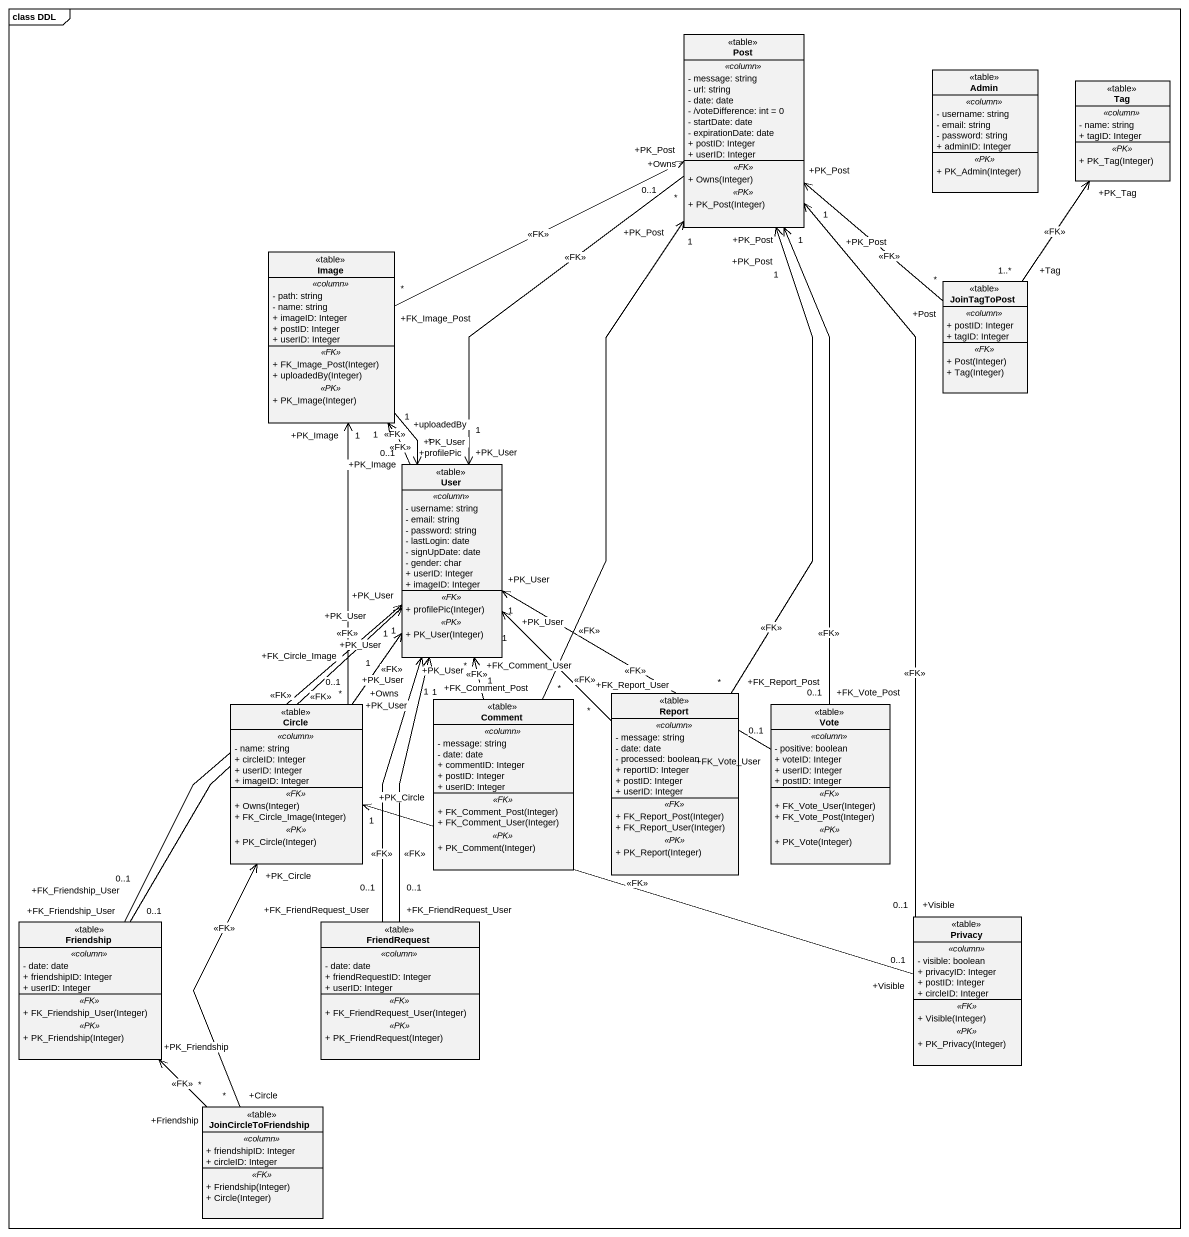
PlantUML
@startuml
mainframe class DDL
hide circle
hide empty members
skinparam classAttributeIconSize 0
class Post <<table>> {
  .. <<column>> ..
  - message: string
  - url: string
  - date: date
  - /voteDifference: int = 0
  - startDate: date
  - expirationDate: date
  + postID: Integer
  + userID: Integer
  .. <<FK>> ..
  + Owns(Integer)
  .. <<PK>> ..
  + PK_Post(Integer)
}
class Admin <<table>> {
  .. <<column>> ..
  - username: string
  - email: string
  - password: string
  + adminID: Integer
  .. <<PK>> ..
  + PK_Admin(Integer)
}
class Tag <<table>> {
  .. <<column>> ..
  - name: string
  + tagID: Integer
  .. <<PK>> ..
  + PK_Tag(Integer)
}
class Image <<table>> {
  .. <<column>> ..
  - path: string
  - name: string
  + imageID: Integer
  + postID: Integer
  + userID: Integer
  .. <<FK>> ..
  + FK_Image_Post(Integer)
  + uploadedBy(Integer)
  .. <<PK>> ..
  + PK_Image(Integer)
}
class JoinTagToPost <<table>> {
  .. <<column>> ..
  + postID: Integer
  + tagID: Integer
  .. <<FK>> ..
  + Post(Integer)
  + Tag(Integer)
}
class User <<table>> {
  .. <<column>> ..
  - username: string
  - email: string
  - password: string
  - lastLogin: date
  - signUpDate: date
  - gender: char
  + userID: Integer
  + imageID: Integer
  .. <<FK>> ..
  + profilePic(Integer)
  .. <<PK>> ..
  + PK_User(Integer)
}
class "Circle" as Circle_ <<table>> {
  .. <<column>> ..
  - name: string
  + circleID: Integer
  + userID: Integer
  + imageID: Integer
  .. <<FK>> ..
  + Owns(Integer)
  + FK_Circle_Image(Integer)
  .. <<PK>> ..
  + PK_Circle(Integer)
}
class Comment <<table>> {
  .. <<column>> ..
  - message: string
  - date: date
  + commentID: Integer
  + postID: Integer
  + userID: Integer
  .. <<FK>> ..
  + FK_Comment_Post(Integer)
  + FK_Comment_User(Integer)
  .. <<PK>> ..
  + PK_Comment(Integer)
}
class Report <<table>> {
  .. <<column>> ..
  - message: string
  - date: date
  - processed: boolean
  + reportID: Integer
  + postID: Integer
  + userID: Integer
  .. <<FK>> ..
  + FK_Report_Post(Integer)
  + FK_Report_User(Integer)
  .. <<PK>> ..
  + PK_Report(Integer)
}
class Vote <<table>> {
  .. <<column>> ..
  - positive: boolean
  + voteID: Integer
  + userID: Integer
  + postID: Integer
  .. <<FK>> ..
  + FK_Vote_User(Integer)
  + FK_Vote_Post(Integer)
  .. <<PK>> ..
  + PK_Vote(Integer)
}
class Privacy <<table>> {
  .. <<column>> ..
  - visible: boolean
  + privacyID: Integer
  + postID: Integer
  + circleID: Integer
  .. <<FK>> ..
  + Visible(Integer)
  .. <<PK>> ..
  + PK_Privacy(Integer)
}
class Friendship <<table>> {
  .. <<column>> ..
  - date: date
  + friendshipID: Integer
  + userID: Integer
  .. <<FK>> ..
  + FK_Friendship_User(Integer)
  .. <<PK>> ..
  + PK_Friendship(Integer)
}
class FriendRequest <<table>> {
  .. <<column>> ..
  - date: date
  + friendRequestID: Integer
  + userID: Integer
  .. <<FK>> ..
  + FK_FriendRequest_User(Integer)
  .. <<PK>> ..
  + PK_FriendRequest(Integer)
}
class JoinCircleToFriendship <<table>> {
  .. <<column>> ..
  + friendshipID: Integer
  + circleID: Integer
  .. <<FK>> ..
  + Friendship(Integer)
  + Circle(Integer)
}
Post "+Owns\n*" --> "+PK_User\n1" User : <<FK>>
Image "+FK_Image_Post\n*" -right-> "+PK_Post\n0..1" Post : <<FK>>
Image "+uploadedBy\n*" --> "+PK_User\n1" User : <<FK>>
JoinTagToPost "+Post\n*" -up-> "+PK_Post" Post : <<FK>>
JoinTagToPost "+Tag\n1..*" -up-> "+PK_Tag" Tag : <<FK>>
User "+profilePic\n0..1" -up-> "+PK_Image\n1" Image : <<FK>>
Circle_ "+FK_Circle_Image\n0..1" -up-> "+PK_Image\n1" Image : <<FK>>
Circle_ "+Owns\n*" -up-> "+PK_User\n1" User : <<FK>>
Comment "+FK_Comment_Post\n*" -up-> "+PK_Post\n1" Post : <<FK>>
Comment "+FK_Comment_User\n*" -up-> "+PK_User\n1" User : <<FK>>
Report "+FK_Report_Post\n*" -up-> "+PK_Post\n1" Post : <<FK>>
Report "+FK_Report_User\n*" -up-> "+PK_User\n1" User : <<FK>>
Vote "+FK_Vote_Post\n0..1" -up-> "+PK_Post\n1" Post : <<FK>>
Vote "+FK_Vote_User\n0..1" -left-> "+PK_User\n1" User : <<FK>>
Privacy "+Visible\n0..1" -up-> "+PK_Post\n1" Post : <<FK>>
Privacy "+Visible\n0..1" -left-> "+PK_Circle\n1" Circle_ : <<FK>>
Friendship "+FK_Friendship_User\n0..1" -up-> "+PK_User\n1" User : <<FK>>
Friendship "+FK_Friendship_User\n0..1" -up-> "+PK_User\n1" User : <<FK>>
FriendRequest "+FK_FriendRequest_User\n0..1" -up-> "+PK_User\n1" User : <<FK>>
FriendRequest "+FK_FriendRequest_User\n0..1" -up-> "+PK_User\n1" User : <<FK>>
JoinCircleToFriendship "+Circle\n*" -up-> "+PK_Circle" Circle_ : <<FK>>
JoinCircleToFriendship "+Friendship\n*" -up-> "+PK_Friendship" Friendship : <<FK>>
@enduml
